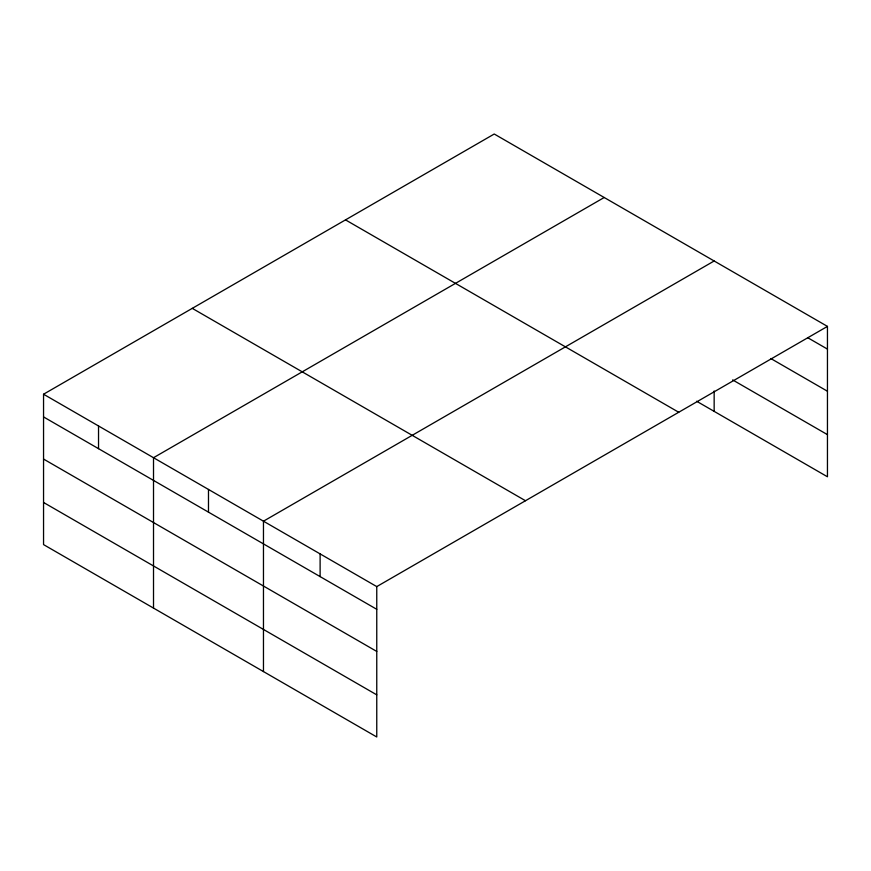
<?xml version="1.0" encoding="UTF-8"?>
<svg xmlns="http://www.w3.org/2000/svg" width="871" height="871" viewBox="0 0 871 871"><rect width="100%" height="100%" fill="white"/><g stroke="black" fill="none" stroke-linecap="round" stroke-linejoin="round"><path stroke-width="1.31" d="M696.615 401.237L827.45 476.775L827.45 326.396L494.238 134.014L43.55 394.225L43.55 544.604L376.762 736.986L376.762 586.597L43.55 394.225M604.202 197.499L153.514 457.711L153.514 608.089M714.155 260.984L263.467 521.196L263.467 671.574M376.762 586.597L827.45 326.396M807.798 337.752L827.45 349.097M770.802 358.525L827.45 391.231M732.653 379.919L827.45 434.64M345.515 219.884L678.727 412.266M192.273 308.356L525.485 500.727M43.55 416.926L376.762 609.308M43.55 459.061L376.762 651.443M43.55 502.469L376.762 694.851M714.155 390.981L714.155 411.373M320.114 553.891L320.114 576.602M208.485 489.448L208.485 512.159M98.532 425.963L98.532 448.674"/></g></svg>
